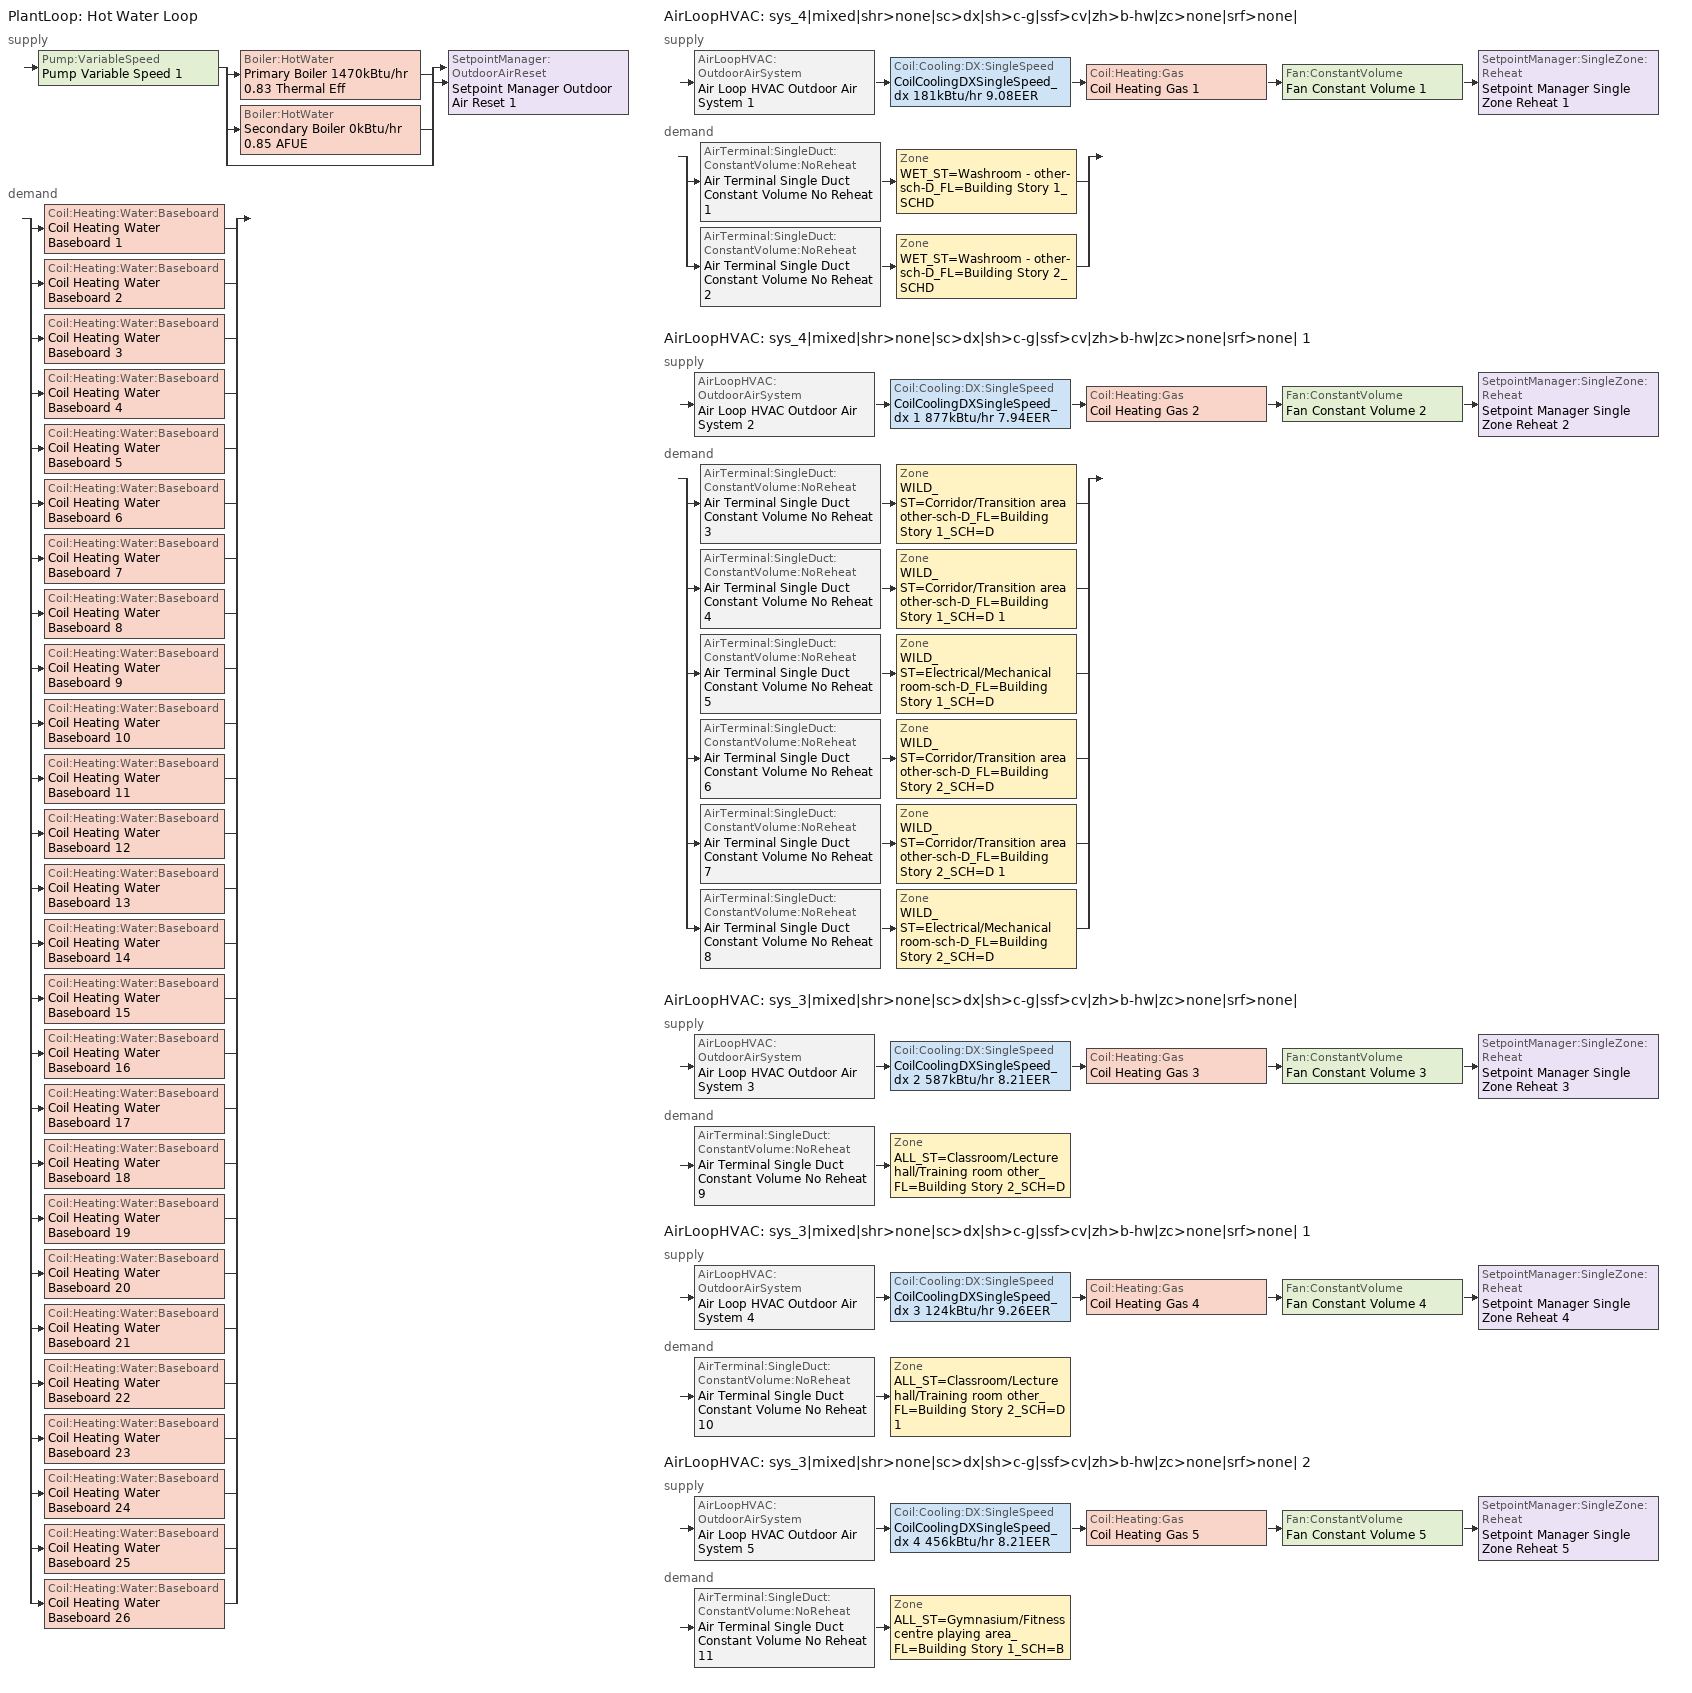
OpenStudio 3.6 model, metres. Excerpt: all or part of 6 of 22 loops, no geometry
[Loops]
PlantLoop 'Hot Water Loop'
 supply: Pump:VariableSpeed 'Pump Variable Speed 1' > split
  | Boiler:HotWater 'Primary Boiler 1470kBtu/hr 0.83 Thermal Eff'
  | Boiler:HotWater 'Secondary Boiler 0kBtu/hr 0.85 AFUE'
  | bypass
  join > SetpointManager:OutdoorAirReset 'Setpoint Manager Outdoor Air Reset 1'
 demand: split
  | Coil:Heating:Water:Baseboard 'Coil Heating Water Baseboard 1'
  | Coil:Heating:Water:Baseboard 'Coil Heating Water Baseboard 2'
  | Coil:Heating:Water:Baseboard 'Coil Heating Water Baseboard 3'
  | Coil:Heating:Water:Baseboard 'Coil Heating Water Baseboard 4'
  | Coil:Heating:Water:Baseboard 'Coil Heating Water Baseboard 5'
  | Coil:Heating:Water:Baseboard 'Coil Heating Water Baseboard 6'
  | Coil:Heating:Water:Baseboard 'Coil Heating Water Baseboard 7'
  | Coil:Heating:Water:Baseboard 'Coil Heating Water Baseboard 8'
  | Coil:Heating:Water:Baseboard 'Coil Heating Water Baseboard 9'
  | Coil:Heating:Water:Baseboard 'Coil Heating Water Baseboard 10'
  | Coil:Heating:Water:Baseboard 'Coil Heating Water Baseboard 11'
  | Coil:Heating:Water:Baseboard 'Coil Heating Water Baseboard 12'
  | Coil:Heating:Water:Baseboard 'Coil Heating Water Baseboard 13'
  | Coil:Heating:Water:Baseboard 'Coil Heating Water Baseboard 14'
  | Coil:Heating:Water:Baseboard 'Coil Heating Water Baseboard 15'
  | Coil:Heating:Water:Baseboard 'Coil Heating Water Baseboard 16'
  | Coil:Heating:Water:Baseboard 'Coil Heating Water Baseboard 17'
  | Coil:Heating:Water:Baseboard 'Coil Heating Water Baseboard 18'
  | Coil:Heating:Water:Baseboard 'Coil Heating Water Baseboard 19'
  | Coil:Heating:Water:Baseboard 'Coil Heating Water Baseboard 20'
  | Coil:Heating:Water:Baseboard 'Coil Heating Water Baseboard 21'
  | Coil:Heating:Water:Baseboard 'Coil Heating Water Baseboard 22'
  | Coil:Heating:Water:Baseboard 'Coil Heating Water Baseboard 23'
  | Coil:Heating:Water:Baseboard 'Coil Heating Water Baseboard 24'
  | Coil:Heating:Water:Baseboard 'Coil Heating Water Baseboard 25'
  | Coil:Heating:Water:Baseboard 'Coil Heating Water Baseboard 26'
AirLoopHVAC 'sys_4|mixed|shr>none|sc>dx|sh>c-g|ssf>cv|zh>b-hw|zc>none|srf>none|'
 supply: AirLoopHVAC:OutdoorAirSystem 'Air Loop HVAC Outdoor Air System 1' > Coil:Cooling:DX:SingleSpeed 'CoilCoolingDXSingleSpeed_dx 181kBtu/hr 9.08EER' > Coil:Heating:Gas 'Coil Heating Gas 1' > Fan:ConstantVolume 'Fan Constant Volume 1' > SetpointManager:SingleZone:Reheat 'Setpoint Manager Single Zone Reheat 1'
 demand: split
  | AirTerminal:SingleDuct:ConstantVolume:NoReheat 'Air Terminal Single Duct Constant Volume No Reheat 1' > Zone 'WET_ST=Washroom - other-sch-D_FL=Building Story 1_SCHD'
  | AirTerminal:SingleDuct:ConstantVolume:NoReheat 'Air Terminal Single Duct Constant Volume No Reheat 2' > Zone 'WET_ST=Washroom - other-sch-D_FL=Building Story 2_SCHD'
AirLoopHVAC 'sys_4|mixed|shr>none|sc>dx|sh>c-g|ssf>cv|zh>b-hw|zc>none|srf>none| 1'
 supply: AirLoopHVAC:OutdoorAirSystem 'Air Loop HVAC Outdoor Air System 2' > Coil:Cooling:DX:SingleSpeed 'CoilCoolingDXSingleSpeed_dx 1 877kBtu/hr 7.94EER' > Coil:Heating:Gas 'Coil Heating Gas 2' > Fan:ConstantVolume 'Fan Constant Volume 2' > SetpointManager:SingleZone:Reheat 'Setpoint Manager Single Zone Reheat 2'
 demand: split
  | AirTerminal:SingleDuct:ConstantVolume:NoReheat 'Air Terminal Single Duct Constant Volume No Reheat 3' > Zone 'WILD_ST=Corridor/Transition area other-sch-D_FL=Building Story 1_SCH=D'
  | AirTerminal:SingleDuct:ConstantVolume:NoReheat 'Air Terminal Single Duct Constant Volume No Reheat 4' > Zone 'WILD_ST=Corridor/Transition area other-sch-D_FL=Building Story 1_SCH=D 1'
  | AirTerminal:SingleDuct:ConstantVolume:NoReheat 'Air Terminal Single Duct Constant Volume No Reheat 5' > Zone 'WILD_ST=Electrical/Mechanical room-sch-D_FL=Building Story 1_SCH=D'
  | AirTerminal:SingleDuct:ConstantVolume:NoReheat 'Air Terminal Single Duct Constant Volume No Reheat 6' > Zone 'WILD_ST=Corridor/Transition area other-sch-D_FL=Building Story 2_SCH=D'
  | AirTerminal:SingleDuct:ConstantVolume:NoReheat 'Air Terminal Single Duct Constant Volume No Reheat 7' > Zone 'WILD_ST=Corridor/Transition area other-sch-D_FL=Building Story 2_SCH=D 1'
  | AirTerminal:SingleDuct:ConstantVolume:NoReheat 'Air Terminal Single Duct Constant Volume No Reheat 8' > Zone 'WILD_ST=Electrical/Mechanical room-sch-D_FL=Building Story 2_SCH=D'
AirLoopHVAC 'sys_3|mixed|shr>none|sc>dx|sh>c-g|ssf>cv|zh>b-hw|zc>none|srf>none|'
 supply: AirLoopHVAC:OutdoorAirSystem 'Air Loop HVAC Outdoor Air System 3' > Coil:Cooling:DX:SingleSpeed 'CoilCoolingDXSingleSpeed_dx 2 587kBtu/hr 8.21EER' > Coil:Heating:Gas 'Coil Heating Gas 3' > Fan:ConstantVolume 'Fan Constant Volume 3' > SetpointManager:SingleZone:Reheat 'Setpoint Manager Single Zone Reheat 3'
 demand: AirTerminal:SingleDuct:ConstantVolume:NoReheat 'Air Terminal Single Duct Constant Volume No Reheat 9' > Zone 'ALL_ST=Classroom/Lecture hall/Training room other_FL=Building Story 2_SCH=D'
AirLoopHVAC 'sys_3|mixed|shr>none|sc>dx|sh>c-g|ssf>cv|zh>b-hw|zc>none|srf>none| 1'
 supply: AirLoopHVAC:OutdoorAirSystem 'Air Loop HVAC Outdoor Air System 4' > Coil:Cooling:DX:SingleSpeed 'CoilCoolingDXSingleSpeed_dx 3 124kBtu/hr 9.26EER' > Coil:Heating:Gas 'Coil Heating Gas 4' > Fan:ConstantVolume 'Fan Constant Volume 4' > SetpointManager:SingleZone:Reheat 'Setpoint Manager Single Zone Reheat 4'
 demand: AirTerminal:SingleDuct:ConstantVolume:NoReheat 'Air Terminal Single Duct Constant Volume No Reheat 10' > Zone 'ALL_ST=Classroom/Lecture hall/Training room other_FL=Building Story 2_SCH=D 1'
AirLoopHVAC 'sys_3|mixed|shr>none|sc>dx|sh>c-g|ssf>cv|zh>b-hw|zc>none|srf>none| 2'
 supply: AirLoopHVAC:OutdoorAirSystem 'Air Loop HVAC Outdoor Air System 5' > Coil:Cooling:DX:SingleSpeed 'CoilCoolingDXSingleSpeed_dx 4 456kBtu/hr 8.21EER' > Coil:Heating:Gas 'Coil Heating Gas 5' > Fan:ConstantVolume 'Fan Constant Volume 5' > SetpointManager:SingleZone:Reheat 'Setpoint Manager Single Zone Reheat 5'
 demand: AirTerminal:SingleDuct:ConstantVolume:NoReheat 'Air Terminal Single Duct Constant Volume No Reheat 11' > Zone 'ALL_ST=Gymnasium/Fitness centre playing area_FL=Building Story 1_SCH=B'
[Sizing:Zone] Zone Cooling Design Supply Air Temperature Input Method=TemperatureDifference; Zone Cooling Design Supply Air Temperature {C}=14; Zone Cooling Design Supply Air Temperature Difference {deltaC}=11; Zone Heating Design Supply Air Temperature Input Method=TemperatureDifference; Zone Heating Design Supply Air Temperature {C}=40; Zone Heating Design Supply Air Temperature Difference {deltaC}=21; Zone Cooling Design Supply Air Humidity Ratio {kg-H2O/kg-air}=0.0085; Zone Heating Design Supply Air Humidity Ratio {kg-H2O/kg-air}=0.008; Zone Heating Sizing Factor=1.3; Zone Cooling Sizing Factor=1.1; Cooling Design Air Flow Method=DesignDay; Heating Design Air Flow Method=DesignDay; Account for Dedicated Outdoor Air System=No; Dedicated Outdoor Air System Control Strategy=NeutralSupplyAir; Dedicated Outdoor Air Low Setpoint Temperature for Design {C}=autosize; Dedicated Outdoor Air High Setpoint Temperature for Design {C}=autosize; Zone Load Sizing Method=Sensible Load Only No Latent Load; Zone Latent Cooling Design Supply Air Humidity Ratio Input Method=HumidityRatioDifference; Zone Cooling Design Supply Air Humidity Ratio Difference {kgWater/kgDryAir}=0.005; Zone Latent Heating Design Supply Air Humidity Ratio Input Method=HumidityRatioDifference; Zone Humidification Design Supply Air Humidity Ratio Difference {kgWater/kgDryAir}=0.005
WET_ST=Washroom - other-sch-D_FL=Building Story 1_SCHD; WET_ST=Washroom - other-sch-D_FL=Building Story 2_SCHD; ALL_ST=Classroom/Lecture hall/Training room other_FL=Building Story 2_SCH=D; ALL_ST=Classroom/Lecture hall/Training room other_FL=Building Story 2_SCH=D 1; ALL_ST=Gymnasium/Fitness centre playing area_FL=Building Story 1_SCH=B; WILD_ST=Corridor/Transition area other-sch-D_FL=Building Story 1_SCH=D; WILD_ST=Corridor/Transition area other-sch-D_FL=Building Story 1_SCH=D 1; WILD_ST=Electrical/Mechanical room-sch-D_FL=Building Story 1_SCH=D; WILD_ST=Corridor/Transition area other-sch-D_FL=Building Story 2_SCH=D; WILD_ST=Corridor/Transition area other-sch-D_FL=Building Story 2_SCH=D 1; WILD_ST=Electrical/Mechanical room-sch-D_FL=Building Story 2_SCH=D
[Zone equipment]
WET_ST=Washroom - other-sch-D_FL=Building Story 1_SCHD: Zone HVAC Baseboard Convective Water 1, Air Terminal Single Duct Constant Volume No Reheat 1
WET_ST=Washroom - other-sch-D_FL=Building Story 2_SCHD: Zone HVAC Baseboard Convective Water 2, Air Terminal Single Duct Constant Volume No Reheat 2
ALL_ST=Classroom/Lecture hall/Training room other_FL=Building Story 2_SCH=D: Zone HVAC Baseboard Convective Water 9, Air Terminal Single Duct Constant Volume No Reheat 9
ALL_ST=Classroom/Lecture hall/Training room other_FL=Building Story 2_SCH=D 1: Zone HVAC Baseboard Convective Water 10, Air Terminal Single Duct Constant Volume No Reheat 10
ALL_ST=Gymnasium/Fitness centre playing area_FL=Building Story 1_SCH=B: Zone HVAC Baseboard Convective Water 11, Air Terminal Single Duct Constant Volume No Reheat 11
WILD_ST=Corridor/Transition area other-sch-D_FL=Building Story 1_SCH=D: Zone HVAC Baseboard Convective Water 3, Air Terminal Single Duct Constant Volume No Reheat 3
WILD_ST=Corridor/Transition area other-sch-D_FL=Building Story 1_SCH=D 1: Zone HVAC Baseboard Convective Water 4, Air Terminal Single Duct Constant Volume No Reheat 4
WILD_ST=Electrical/Mechanical room-sch-D_FL=Building Story 1_SCH=D: Zone HVAC Baseboard Convective Water 5, Air Terminal Single Duct Constant Volume No Reheat 5
WILD_ST=Corridor/Transition area other-sch-D_FL=Building Story 2_SCH=D: Zone HVAC Baseboard Convective Water 6, Air Terminal Single Duct Constant Volume No Reheat 6
WILD_ST=Corridor/Transition area other-sch-D_FL=Building Story 2_SCH=D 1: Zone HVAC Baseboard Convective Water 7, Air Terminal Single Duct Constant Volume No Reheat 7
WILD_ST=Electrical/Mechanical room-sch-D_FL=Building Story 2_SCH=D: Zone HVAC Baseboard Convective Water 8, Air Terminal Single Duct Constant Volume No Reheat 8
[PlantLoop]
Hot Water Loop: Fluid Type=Water; Glycol Concentration=0; Plant Loop Volume {m3}=Autocalculate; Load Distribution Scheme=Optimal
[Sizing:Plant]
Hot Water Loop: Loop Type=Heating; Design Loop Exit Temperature {C}=82; Loop Design Temperature Difference {deltaC}=16; Sizing Option=NonCoincident; Zone Timesteps in Averaging Window=1; Coincident Sizing Factor Mode=None
[Pump:VariableSpeed]
Pump Variable Speed 1: Rated Pump Head {Pa}=210100; Motor Efficiency=0.895; Pump Control Type=Intermittent; Skin Loss Radiative Fraction=0.5; Design Power Sizing Method=PowerPerFlowPerPressure; Design Electric Power per Unit Flow Rate {W/(m3/s)}=348701.1; Design Shaft Power per Unit Flow Rate per Unit Head {W-s/m3-Pa}=1.28205; Design Minimum Flow Rate Fraction=0
[Boiler:HotWater] Fuel Type=NaturalGas; Normalized Boiler Efficiency Curve=BOILER-EFFFPLR-NECB2011; Water Outlet Upper Temperature Limit {C}=99; Parasitic Electric Load {W}=0; Sizing Factor=1
Name | Nominal Capacity {W} | Nominal Thermal Efficiency | Minimum Part Load Ratio | Boiler Flow Mode
Primary Boiler 1470kBtu/hr 0.83 Thermal Eff | 430845 | 0.83 | 0.25 | LeavingSetpointModulated
Secondary Boiler 0kBtu/hr 0.85 AFUE | 0.001 | 0.85 |  | ConstantFlow
[SetpointManager:OutdoorAirReset]
Setpoint Manager Outdoor Air Reset 1: Control Variable=Temperature; Setpoint at Outdoor Low Temperature {C}=82; Outdoor Low Temperature {C}=-16; Setpoint at Outdoor High Temperature {C}=60; Outdoor High Temperature {C}=0; Setpoint Node or NodeList=Hot Water Loop Supply Outlet Node
[AirLoopHVAC] Design Supply Air Flow Rate {m3/s}=autosize; Design Return Air Flow Fraction of Supply Air Flow=1
Name | Availability Schedule
sys_4|mixed|shr>none|sc>dx|sh>c-g|ssf>cv|zh>b-hw|zc>none|srf>none| | sys_4|mixed|shr>none|sc>dx|sh>c-g|ssf>cv|zh>b-hw|zc>none|srf>none| Occ Sch
sys_4|mixed|shr>none|sc>dx|sh>c-g|ssf>cv|zh>b-hw|zc>none|srf>none| 1 | sys_4|mixed|shr>none|sc>dx|sh>c-g|ssf>cv|zh>b-hw|zc>none|srf>none| 1 Occ Sch
sys_3|mixed|shr>none|sc>dx|sh>c-g|ssf>cv|zh>b-hw|zc>none|srf>none| | sys_3|mixed|shr>none|sc>dx|sh>c-g|ssf>cv|zh>b-hw|zc>none|srf>none| Occ Sch
sys_3|mixed|shr>none|sc>dx|sh>c-g|ssf>cv|zh>b-hw|zc>none|srf>none| 1 | sys_3|mixed|shr>none|sc>dx|sh>c-g|ssf>cv|zh>b-hw|zc>none|srf>none| 1 Occ Sch
sys_3|mixed|shr>none|sc>dx|sh>c-g|ssf>cv|zh>b-hw|zc>none|srf>none| 2 | sys_3|mixed|shr>none|sc>dx|sh>c-g|ssf>cv|zh>b-hw|zc>none|srf>none| 2 Occ Sch
[Sizing:System] Type of Load to Size On=Sensible; Design Outdoor Air Flow Rate {m3/s}=Autosize; Central Heating Maximum System Air Flow Ratio=1; Preheat Design Temperature {C}=7; Preheat Design Humidity Ratio {kg-H2O/kg-Air}=0.008; Precool Design Temperature {C}=13; Precool Design Humidity Ratio {kg-H2O/kg-Air}=0.008; Central Cooling Design Supply Air Temperature {C}=13; Central Heating Design Supply Air Temperature {C}=43; Sizing Option=NonCoincident; 100% Outdoor Air in Cooling=No; 100% Outdoor Air in Heating=No; Central Cooling Design Supply Air Humidity Ratio {kg-H2O/kg-Air}=0.0085; Central Heating Design Supply Air Humidity Ratio {kg-H2O/kg-Air}=0.008; Cooling Design Air Flow Method=DesignDay; Cooling Design Air Flow Rate {m3/s}=0; Heating Design Air Flow Method=DesignDay; Heating Design Air Flow Rate {m3/s}=0; System Outdoor Air Method=ZoneSum; Zone Maximum Outdoor Air Fraction=1; Cooling Supply Air Flow Rate Per Floor Area {m3/s-m2}=0.00996765; Cooling Fraction of Autosized Cooling Supply Air Flow Rate=1; Cooling Supply Air Flow Rate Per Unit Cooling Capacity {m3/s-W}=3.94755e-05; Heating Supply Air Flow Rate Per Floor Area {m3/s-m2}=0.00996765; Heating Fraction of Autosized Heating Supply Air Flow Rate=1; Heating Fraction of Autosized Cooling Supply Air Flow Rate=1; Heating Supply Air Flow Rate Per Unit Heating Capacity {m3/s-W}=3.15882e-05; Cooling Design Capacity Method=CoolingDesignCapacity; Cooling Design Capacity {W}=autosize; Cooling Design Capacity Per Floor Area {W/m2}=234.7; Fraction of Autosized Cooling Design Capacity=1; Heating Design Capacity Method=HeatingDesignCapacity; Heating Design Capacity {W}=autosize; Heating Design Capacity Per Floor Area {W/m2}=157; Fraction of Autosized Heating Design Capacity=1; Central Cooling Capacity Control Method=OnOff; Occupant Diversity=autosize
sys_4|mixed|shr>none|sc>dx|sh>c-g|ssf>cv|zh>b-hw|zc>none|srf>none|; sys_4|mixed|shr>none|sc>dx|sh>c-g|ssf>cv|zh>b-hw|zc>none|srf>none| 1; sys_3|mixed|shr>none|sc>dx|sh>c-g|ssf>cv|zh>b-hw|zc>none|srf>none|; sys_3|mixed|shr>none|sc>dx|sh>c-g|ssf>cv|zh>b-hw|zc>none|srf>none| 1; sys_3|mixed|shr>none|sc>dx|sh>c-g|ssf>cv|zh>b-hw|zc>none|srf>none| 2
[Fan:ConstantVolume] Availability Schedule=Always On Discrete; Fan Total Efficiency=0.39975; Pressure Rise {Pa}=640; Maximum Flow Rate {m3/s}=AutoSize; Motor Efficiency=0.615
Fan Constant Volume 1; Fan Constant Volume 2; Fan Constant Volume 3; Fan Constant Volume 4; Fan Constant Volume 5
[Coil:Cooling:DX:SingleSpeed] Availability Schedule=Always On Discrete; Rated Total Cooling Capacity {W}=autosize; Rated Sensible Heat Ratio=autosize; Rated Air Flow Rate {m3/s}=autosize; Rated Evaporator Fan Power Per Volume Flow Rate 2017 {W/(m3/s)}=773.3; Rated Evaporator Fan Power Per Volume Flow Rate 2023 {W/(m3/s)}=934.4; Total Cooling Capacity Function of Temperature Curve=DXCOOL-NECB2011-REF-CAPFT; Total Cooling Capacity Function of Flow Fraction Curve=DXCOOL-NECB2011-REF-CAPFFLOW; Energy Input Ratio Function of Temperature Curve=DXCOOL-NECB2011-REF-COOLEIRFT; Energy Input Ratio Function of Flow Fraction Curve=DXCOOL-NECB2011-REF-COOLEIRFFLOW; Part Load Fraction Correlation Curve=DXCOOL-NECB2011-REF-COOLPLFFPLR; Minimum Outdoor Dry-Bulb Temperature for Compressor Operation {C}=-25; Nominal Time for Condensate Removal to Begin {s}=0; Ratio of Initial Moisture Evaporation Rate and Steady State Latent Capacity=0; Maximum Cycling Rate {cycles/hr}=0; Latent Capacity Time Constant {s}=0; Condenser Type=AirCooled; Evaporative Condenser Effectiveness=0.9; Evaporative Condenser Air Flow Rate {m3/s}=autosize; Evaporative Condenser Pump Rated Power Consumption {W}=autosize; Crankcase Heater Capacity {W}=0; Maximum Outdoor Dry-Bulb Temperature for Crankcase Heater Operation {C}=10; Basin Heater Capacity {W/K}=0; Basin Heater Setpoint Temperature {C}=2
Name | Rated COP {W/W}
CoilCoolingDXSingleSpeed_dx 181kBtu/hr 9.08EER | 3.15956
CoilCoolingDXSingleSpeed_dx 1 877kBtu/hr 7.94EER | 2.78
CoilCoolingDXSingleSpeed_dx 2 587kBtu/hr 8.21EER; CoilCoolingDXSingleSpeed_dx 4 456kBtu/hr 8.21EER | 2.8699
CoilCoolingDXSingleSpeed_dx 3 124kBtu/hr 9.26EER | 3.21949
[Coil:Heating:Gas] Availability Schedule=Always On Discrete; Gas Burner Efficiency=0.81; Nominal Capacity {W}=AutoSize; Parasitic Electric Load {W}=0; Part Load Fraction Correlation Curve=FURNACE-EFFPLR-NECB2011; Parasitic Gas Load {W}=0
Coil Heating Gas 1; Coil Heating Gas 2; Coil Heating Gas 3; Coil Heating Gas 4; Coil Heating Gas 5
[Controller:OutdoorAir] Minimum Outdoor Air Flow Rate {m3/s}=autosize; Maximum Outdoor Air Flow Rate {m3/s}=Autosize; Economizer Control Type=DifferentialEnthalpy; Economizer Control Action Type=ModulateFlow; Lockout Type=NoLockout; Minimum Limit Type=FixedMinimum; High Humidity Control=No; Heat Recovery Bypass Control Type=BypassWhenWithinEconomizerLimits
Name | Minimum Outdoor Air Schedule | Controller Mechanical Ventilation
Controller Outdoor Air 1 | sys_4|mixed|shr>none|sc>dx|sh>c-g|ssf>cv|zh>b-hw|zc>none|srf>none| Occ Sch | Controller Mechanical Ventilation 1
Controller Outdoor Air 2 | sys_4|mixed|shr>none|sc>dx|sh>c-g|ssf>cv|zh>b-hw|zc>none|srf>none| 1 Occ Sch | Controller Mechanical Ventilation 2
Controller Outdoor Air 3 | sys_3|mixed|shr>none|sc>dx|sh>c-g|ssf>cv|zh>b-hw|zc>none|srf>none| Occ Sch | Controller Mechanical Ventilation 3
Controller Outdoor Air 4 | sys_3|mixed|shr>none|sc>dx|sh>c-g|ssf>cv|zh>b-hw|zc>none|srf>none| 1 Occ Sch | Controller Mechanical Ventilation 4
Controller Outdoor Air 5 | sys_3|mixed|shr>none|sc>dx|sh>c-g|ssf>cv|zh>b-hw|zc>none|srf>none| 2 Occ Sch | Controller Mechanical Ventilation 5
[Controller:MechanicalVentilation] Availability Schedule=Always On Discrete; System Outdoor Air Method=ZoneSum
Controller Mechanical Ventilation 1; Controller Mechanical Ventilation 2; Controller Mechanical Ventilation 3; Controller Mechanical Ventilation 4; Controller Mechanical Ventilation 5
[AirLoopHVAC:OutdoorAirSystem]
Name | Controller
Air Loop HVAC Outdoor Air System 1 | Controller Outdoor Air 1
Air Loop HVAC Outdoor Air System 2 | Controller Outdoor Air 2
Air Loop HVAC Outdoor Air System 3 | Controller Outdoor Air 3
Air Loop HVAC Outdoor Air System 4 | Controller Outdoor Air 4
Air Loop HVAC Outdoor Air System 5 | Controller Outdoor Air 5
[SetpointManager:SingleZone:Reheat] Minimum Supply Air Temperature {C}=13; Maximum Supply Air Temperature {C}=43
Name | Control Zone | Setpoint Node or NodeList
Setpoint Manager Single Zone Reheat 1 | WET_ST=Washroom - other-sch-D_FL=Building Story 1_SCHD | sys_4|mixed|shr>none|sc>dx|sh>c-g|ssf>cv|zh>b-hw|zc>none|srf>none| Supply Outlet Node
Setpoint Manager Single Zone Reheat 2 | WILD_ST=Corridor/Transition area other-sch-D_FL=Building Story 1_SCH=D | sys_4|mixed|shr>none|sc>dx|sh>c-g|ssf>cv|zh>b-hw|zc>none|srf>none| 1 Supply Outlet Node
Setpoint Manager Single Zone Reheat 3 | ALL_ST=Classroom/Lecture hall/Training room other_FL=Building Story 2_SCH=D | sys_3|mixed|shr>none|sc>dx|sh>c-g|ssf>cv|zh>b-hw|zc>none|srf>none| Supply Outlet Node
Setpoint Manager Single Zone Reheat 4 | ALL_ST=Classroom/Lecture hall/Training room other_FL=Building Story 2_SCH=D 1 | sys_3|mixed|shr>none|sc>dx|sh>c-g|ssf>cv|zh>b-hw|zc>none|srf>none| 1 Supply Outlet Node
Setpoint Manager Single Zone Reheat 5 | ALL_ST=Gymnasium/Fitness centre playing area_FL=Building Story 1_SCH=B | sys_3|mixed|shr>none|sc>dx|sh>c-g|ssf>cv|zh>b-hw|zc>none|srf>none| 2 Supply Outlet Node
[Coil:Heating:Water:Baseboard] Heating Design Capacity Method=HeatingDesignCapacity; Heating Design Capacity {W}=autosize; Heating Design Capacity Per Floor Area {W/m2}=0; Fraction of Autosized Heating Design Capacity=0.8
Coil Heating Water Baseboard 1; Coil Heating Water Baseboard 2; Coil Heating Water Baseboard 3; Coil Heating Water Baseboard 4; Coil Heating Water Baseboard 5; Coil Heating Water Baseboard 6; Coil Heating Water Baseboard 7; Coil Heating Water Baseboard 8; Coil Heating Water Baseboard 9; Coil Heating Water Baseboard 10; Coil Heating Water Baseboard 11; Coil Heating Water Baseboard 12; Coil Heating Water Baseboard 13; Coil Heating Water Baseboard 14; Coil Heating Water Baseboard 15; Coil Heating Water Baseboard 16; Coil Heating Water Baseboard 17; Coil Heating Water Baseboard 18; Coil Heating Water Baseboard 19; Coil Heating Water Baseboard 20; Coil Heating Water Baseboard 21; Coil Heating Water Baseboard 22; Coil Heating Water Baseboard 23; Coil Heating Water Baseboard 24; Coil Heating Water Baseboard 25; Coil Heating Water Baseboard 26
[ZoneHVAC:Baseboard:Convective:Water] Availability Schedule=Always On Discrete
Name | Heating Coil
Zone HVAC Baseboard Convective Water 1 | Coil Heating Water Baseboard 1
Zone HVAC Baseboard Convective Water 2 | Coil Heating Water Baseboard 2
Zone HVAC Baseboard Convective Water 3 | Coil Heating Water Baseboard 3
Zone HVAC Baseboard Convective Water 4 | Coil Heating Water Baseboard 4
Zone HVAC Baseboard Convective Water 5 | Coil Heating Water Baseboard 5
Zone HVAC Baseboard Convective Water 6 | Coil Heating Water Baseboard 6
Zone HVAC Baseboard Convective Water 7 | Coil Heating Water Baseboard 7
Zone HVAC Baseboard Convective Water 8 | Coil Heating Water Baseboard 8
Zone HVAC Baseboard Convective Water 9 | Coil Heating Water Baseboard 9
Zone HVAC Baseboard Convective Water 10 | Coil Heating Water Baseboard 10
Zone HVAC Baseboard Convective Water 11 | Coil Heating Water Baseboard 11
Zone HVAC Baseboard Convective Water 12 | Coil Heating Water Baseboard 12
Zone HVAC Baseboard Convective Water 13 | Coil Heating Water Baseboard 13
Zone HVAC Baseboard Convective Water 14 | Coil Heating Water Baseboard 14
Zone HVAC Baseboard Convective Water 15 | Coil Heating Water Baseboard 15
Zone HVAC Baseboard Convective Water 16 | Coil Heating Water Baseboard 16
Zone HVAC Baseboard Convective Water 17 | Coil Heating Water Baseboard 17
Zone HVAC Baseboard Convective Water 18 | Coil Heating Water Baseboard 18
Zone HVAC Baseboard Convective Water 19 | Coil Heating Water Baseboard 19
Zone HVAC Baseboard Convective Water 20 | Coil Heating Water Baseboard 20
Zone HVAC Baseboard Convective Water 21 | Coil Heating Water Baseboard 21
Zone HVAC Baseboard Convective Water 22 | Coil Heating Water Baseboard 22
Zone HVAC Baseboard Convective Water 23 | Coil Heating Water Baseboard 23
Zone HVAC Baseboard Convective Water 24 | Coil Heating Water Baseboard 24
Zone HVAC Baseboard Convective Water 25 | Coil Heating Water Baseboard 25
Zone HVAC Baseboard Convective Water 26 | Coil Heating Water Baseboard 26
[AirTerminal:SingleDuct:ConstantVolume:NoReheat] Availability Schedule=Always On Discrete; Maximum Air Flow Rate {m3/s}=AutoSize
Air Terminal Single Duct Constant Volume No Reheat 1; Air Terminal Single Duct Constant Volume No Reheat 2; Air Terminal Single Duct Constant Volume No Reheat 3; Air Terminal Single Duct Constant Volume No Reheat 4; Air Terminal Single Duct Constant Volume No Reheat 5; Air Terminal Single Duct Constant Volume No Reheat 6; Air Terminal Single Duct Constant Volume No Reheat 7; Air Terminal Single Duct Constant Volume No Reheat 8; Air Terminal Single Duct Constant Volume No Reheat 9; Air Terminal Single Duct Constant Volume No Reheat 10; Air Terminal Single Duct Constant Volume No Reheat 11
[EnergyManagementSystem:Program]
sys3mixedshrnonescdxshcgssfcvzhbhwzcnonesrfnoneOptimumStartProg0: IF DaylightSavings==0 && DayOfWeek>1 && Hour==5 && OAT<23.9 && OAT>1.7; SET sys3mixedshrnonescdxshcgssfcvzhbhwzcnonesrfnoneClgSch0 = 29.4; SET sys3mixedshrnonescdxshcgssfcvzhbhwzcnonesrfnoneHtgSch0 = 15.6; ELSEIF DaylightSavings==0 && DayOfWeek==1 && Hour==7 && OAT<23.9 && OAT>1.7; SET sys3mixedshrnonescdxshcgssfcvzhbhwzcnonesrfnoneClgSch0 = 29.4; SET sys3mixedshrnonescdxshcgssfcvzhbhwzcnonesrfnoneHtgSch0 = 15.6; ELSEIF DaylightSavings==1 && DayOfWeek>1 && Hour==4 && OAT<23.9 && OAT>1.7; SET sys3mixedshrnonescdxshcgssfcvzhbhwzcnonesrfnoneClgSch0 = 29.4; SET sys3mixedshrnonescdxshcgssfcvzhbhwzcnonesrfnoneHtgSch0 = 15.6; ELSEIF DaylightSavings==1 && DayOfWeek==1 && Hour==6 && OAT<23.9 && OAT>1.7; SET sys3mixedshrnonescdxshcgssfcvzhbhwzcnonesrfnoneClgSch0 = 29.4; SET sys3mixedshrnonescdxshcgssfcvzhbhwzcnonesrfnoneHtgSch0 = 15.6; ELSE; SET sys3mixedshrnonescdxshcgssfcvzhbhwzcnonesrfnoneClgSch0 = NULL; SET sys3mixedshrnonescdxshcgssfcvzhbhwzcnonesrfnoneHtgSch0 = NULL; ENDIF
sys3mixedshrnonescdxshcgssfcvzhbhwzcnonesrfnone13OptimumStartProg0: IF DaylightSavings==0 && DayOfWeek>1 && Hour==5 && OAT_1<23.9 && OAT_1>1.7; SET sys3mixedshrnonescdxshcgssfcvzhbhwzcnonesrfnone13ClgSch0 = 29.4; SET sys3mixedshrnonescdxshcgssfcvzhbhwzcnonesrfnone13HtgSch0 = 15.6; ELSEIF DaylightSavings==0 && DayOfWeek==1 && Hour==7 && OAT_1<23.9 && OAT_1>1.7; SET sys3mixedshrnonescdxshcgssfcvzhbhwzcnonesrfnone13ClgSch0 = 29.4; SET sys3mixedshrnonescdxshcgssfcvzhbhwzcnonesrfnone13HtgSch0 = 15.6; ELSEIF DaylightSavings==1 && DayOfWeek>1 && Hour==4 && OAT_1<23.9 && OAT_1>1.7; SET sys3mixedshrnonescdxshcgssfcvzhbhwzcnonesrfnone13ClgSch0 = 29.4; SET sys3mixedshrnonescdxshcgssfcvzhbhwzcnonesrfnone13HtgSch0 = 15.6; ELSEIF DaylightSavings==1 && DayOfWeek==1 && Hour==6 && OAT_1<23.9 && OAT_1>1.7; SET sys3mixedshrnonescdxshcgssfcvzhbhwzcnonesrfnone13ClgSch0 = 29.4; SET sys3mixedshrnonescdxshcgssfcvzhbhwzcnonesrfnone13HtgSch0 = 15.6; ELSE; SET sys3mixedshrnonescdxshcgssfcvzhbhwzcnonesrfnone13ClgSch0 = NULL; SET sys3mixedshrnonescdxshcgssfcvzhbhwzcnonesrfnone13HtgSch0 = NULL; ENDIF
sys3mixedshrnonescdxshcgssfcvzhbhwzcnonesrfnone15OptimumStartProg0: IF DaylightSavings==0 && DayOfWeek>1 && Hour==5 && OAT_2<23.9 && OAT_2>1.7; SET sys3mixedshrnonescdxshcgssfcvzhbhwzcnonesrfnone15ClgSch0 = 29.4; SET sys3mixedshrnonescdxshcgssfcvzhbhwzcnonesrfnone15HtgSch0 = 15.6; ELSEIF DaylightSavings==0 && DayOfWeek==1 && Hour==7 && OAT_2<23.9 && OAT_2>1.7; SET sys3mixedshrnonescdxshcgssfcvzhbhwzcnonesrfnone15ClgSch0 = 29.4; SET sys3mixedshrnonescdxshcgssfcvzhbhwzcnonesrfnone15HtgSch0 = 15.6; ELSEIF DaylightSavings==1 && DayOfWeek>1 && Hour==4 && OAT_2<23.9 && OAT_2>1.7; SET sys3mixedshrnonescdxshcgssfcvzhbhwzcnonesrfnone15ClgSch0 = 29.4; SET sys3mixedshrnonescdxshcgssfcvzhbhwzcnonesrfnone15HtgSch0 = 15.6; ELSEIF DaylightSavings==1 && DayOfWeek==1 && Hour==6 && OAT_2<23.9 && OAT_2>1.7; SET sys3mixedshrnonescdxshcgssfcvzhbhwzcnonesrfnone15ClgSch0 = 29.4; SET sys3mixedshrnonescdxshcgssfcvzhbhwzcnonesrfnone15HtgSch0 = 15.6; ELSE; SET sys3mixedshrnonescdxshcgssfcvzhbhwzcnonesrfnone15ClgSch0 = NULL; SET sys3mixedshrnonescdxshcgssfcvzhbhwzcnonesrfnone15HtgSch0 = NULL; ENDIF
sys3mixedshrnonescdxshcgssfcvzhbhwzcnonesrfnone2OptimumStartProg0: IF DaylightSavings==0 && DayOfWeek>1 && Hour==5 && OAT_3<23.9 && OAT_3>1.7; SET sys3mixedshrnonescdxshcgssfcvzhbhwzcnonesrfnone2ClgSch0 = 29.4; SET sys3mixedshrnonescdxshcgssfcvzhbhwzcnonesrfnone2HtgSch0 = 15.6; ELSEIF DaylightSavings==0 && DayOfWeek==1 && Hour==7 && OAT_3<23.9 && OAT_3>1.7; SET sys3mixedshrnonescdxshcgssfcvzhbhwzcnonesrfnone2ClgSch0 = 29.4; SET sys3mixedshrnonescdxshcgssfcvzhbhwzcnonesrfnone2HtgSch0 = 15.6; ELSEIF DaylightSavings==1 && DayOfWeek>1 && Hour==4 && OAT_3<23.9 && OAT_3>1.7; SET sys3mixedshrnonescdxshcgssfcvzhbhwzcnonesrfnone2ClgSch0 = 29.4; SET sys3mixedshrnonescdxshcgssfcvzhbhwzcnonesrfnone2HtgSch0 = 15.6; ELSEIF DaylightSavings==1 && DayOfWeek==1 && Hour==6 && OAT_3<23.9 && OAT_3>1.7; SET sys3mixedshrnonescdxshcgssfcvzhbhwzcnonesrfnone2ClgSch0 = 29.4; SET sys3mixedshrnonescdxshcgssfcvzhbhwzcnonesrfnone2HtgSch0 = 15.6; ELSE; SET sys3mixedshrnonescdxshcgssfcvzhbhwzcnonesrfnone2ClgSch0 = NULL; SET sys3mixedshrnonescdxshcgssfcvzhbhwzcnonesrfnone2HtgSch0 = NULL; ENDIF
sys3mixedshrnonescdxshcgssfcvzhbhwzcnonesrfnone3OptimumStartProg0: IF DaylightSavings==0 && DayOfWeek>1 && Hour==5 && OAT_4<23.9 && OAT_4>1.7; SET sys3mixedshrnonescdxshcgssfcvzhbhwzcnonesrfnone3ClgSch0 = 29.4; SET sys3mixedshrnonescdxshcgssfcvzhbhwzcnonesrfnone3HtgSch0 = 15.6; ELSEIF DaylightSavings==0 && DayOfWeek==1 && Hour==7 && OAT_4<23.9 && OAT_4>1.7; SET sys3mixedshrnonescdxshcgssfcvzhbhwzcnonesrfnone3ClgSch0 = 29.4; SET sys3mixedshrnonescdxshcgssfcvzhbhwzcnonesrfnone3HtgSch0 = 15.6; ELSEIF DaylightSavings==1 && DayOfWeek>1 && Hour==4 && OAT_4<23.9 && OAT_4>1.7; SET sys3mixedshrnonescdxshcgssfcvzhbhwzcnonesrfnone3ClgSch0 = 29.4; SET sys3mixedshrnonescdxshcgssfcvzhbhwzcnonesrfnone3HtgSch0 = 15.6; ELSEIF DaylightSavings==1 && DayOfWeek==1 && Hour==6 && OAT_4<23.9 && OAT_4>1.7; SET sys3mixedshrnonescdxshcgssfcvzhbhwzcnonesrfnone3ClgSch0 = 29.4; SET sys3mixedshrnonescdxshcgssfcvzhbhwzcnonesrfnone3HtgSch0 = 15.6; ELSE; SET sys3mixedshrnonescdxshcgssfcvzhbhwzcnonesrfnone3ClgSch0 = NULL; SET sys3mixedshrnonescdxshcgssfcvzhbhwzcnonesrfnone3HtgSch0 = NULL; ENDIF
sys3mixedshrnonescdxshcgssfcvzhbhwzcnonesrfnone5OptimumStartProg0: IF DaylightSavings==0 && DayOfWeek>1 && Hour==5 && OAT_5<23.9 && OAT_5>1.7; SET sys3mixedshrnonescdxshcgssfcvzhbhwzcnonesrfnone5ClgSch0 = 29.4; SET sys3mixedshrnonescdxshcgssfcvzhbhwzcnonesrfnone5HtgSch0 = 15.6; ELSEIF DaylightSavings==0 && DayOfWeek==1 && Hour==7 && OAT_5<23.9 && OAT_5>1.7; SET sys3mixedshrnonescdxshcgssfcvzhbhwzcnonesrfnone5ClgSch0 = 29.4; SET sys3mixedshrnonescdxshcgssfcvzhbhwzcnonesrfnone5HtgSch0 = 15.6; ELSEIF DaylightSavings==1 && DayOfWeek>1 && Hour==4 && OAT_5<23.9 && OAT_5>1.7; SET sys3mixedshrnonescdxshcgssfcvzhbhwzcnonesrfnone5ClgSch0 = 29.4; SET sys3mixedshrnonescdxshcgssfcvzhbhwzcnonesrfnone5HtgSch0 = 15.6; ELSEIF DaylightSavings==1 && DayOfWeek==1 && Hour==6 && OAT_5<23.9 && OAT_5>1.7; SET sys3mixedshrnonescdxshcgssfcvzhbhwzcnonesrfnone5ClgSch0 = 29.4; SET sys3mixedshrnonescdxshcgssfcvzhbhwzcnonesrfnone5HtgSch0 = 15.6; ELSE; SET sys3mixedshrnonescdxshcgssfcvzhbhwzcnonesrfnone5ClgSch0 = NULL; SET sys3mixedshrnonescdxshcgssfcvzhbhwzcnonesrfnone5HtgSch0 = NULL; ENDIF
sys3mixedshrnonescdxshcgssfcvzhbhwzcnonesrfnone7OptimumStartProg0: IF DaylightSavings==0 && DayOfWeek>1 && Hour==5 && OAT_6<23.9 && OAT_6>1.7; SET sys3mixedshrnonescdxshcgssfcvzhbhwzcnonesrfnone7ClgSch0 = 29.4; SET sys3mixedshrnonescdxshcgssfcvzhbhwzcnonesrfnone7HtgSch0 = 15.6; ELSEIF DaylightSavings==0 && DayOfWeek==1 && Hour==7 && OAT_6<23.9 && OAT_6>1.7; SET sys3mixedshrnonescdxshcgssfcvzhbhwzcnonesrfnone7ClgSch0 = 29.4; SET sys3mixedshrnonescdxshcgssfcvzhbhwzcnonesrfnone7HtgSch0 = 15.6; ELSEIF DaylightSavings==1 && DayOfWeek>1 && Hour==4 && OAT_6<23.9 && OAT_6>1.7; SET sys3mixedshrnonescdxshcgssfcvzhbhwzcnonesrfnone7ClgSch0 = 29.4; SET sys3mixedshrnonescdxshcgssfcvzhbhwzcnonesrfnone7HtgSch0 = 15.6; ELSEIF DaylightSavings==1 && DayOfWeek==1 && Hour==6 && OAT_6<23.9 && OAT_6>1.7; SET sys3mixedshrnonescdxshcgssfcvzhbhwzcnonesrfnone7ClgSch0 = 29.4; SET sys3mixedshrnonescdxshcgssfcvzhbhwzcnonesrfnone7HtgSch0 = 15.6; ELSE; SET sys3mixedshrnonescdxshcgssfcvzhbhwzcnonesrfnone7ClgSch0 = NULL; SET sys3mixedshrnonescdxshcgssfcvzhbhwzcnonesrfnone7HtgSch0 = NULL; ENDIF
sys4mixedshrnonescdxshcgssfcvzhbhwzcnonesrfnone1OptimumStartProg0: IF DaylightSavings==0 && DayOfWeek>1 && Hour==5 && OAT_7<23.9 && OAT_7>1.7; SET sys4mixedshrnonescdxshcgssfcvzhbhwzcnonesrfnone1ClgSch0 = 29.4; SET sys4mixedshrnonescdxshcgssfcvzhbhwzcnonesrfnone1HtgSch0 = 15.6; ELSEIF DaylightSavings==0 && DayOfWeek==1 && Hour==7 && OAT_7<23.9 && OAT_7>1.7; SET sys4mixedshrnonescdxshcgssfcvzhbhwzcnonesrfnone1ClgSch0 = 29.4; SET sys4mixedshrnonescdxshcgssfcvzhbhwzcnonesrfnone1HtgSch0 = 15.6; ELSEIF DaylightSavings==1 && DayOfWeek>1 && Hour==4 && OAT_7<23.9 && OAT_7>1.7; SET sys4mixedshrnonescdxshcgssfcvzhbhwzcnonesrfnone1ClgSch0 = 29.4; SET sys4mixedshrnonescdxshcgssfcvzhbhwzcnonesrfnone1HtgSch0 = 15.6; ELSEIF DaylightSavings==1 && DayOfWeek==1 && Hour==6 && OAT_7<23.9 && OAT_7>1.7; SET sys4mixedshrnonescdxshcgssfcvzhbhwzcnonesrfnone1ClgSch0 = 29.4; SET sys4mixedshrnonescdxshcgssfcvzhbhwzcnonesrfnone1HtgSch0 = 15.6; ELSE; SET sys4mixedshrnonescdxshcgssfcvzhbhwzcnonesrfnone1ClgSch0 = NULL; SET sys4mixedshrnonescdxshcgssfcvzhbhwzcnonesrfnone1HtgSch0 = NULL; ENDIF
[EnergyManagementSystem:ProgramCallingManager]
sys3mixedshrnonescdxshcgssfcvzhbhwzcnonesrfnoneOptimumStartCallingManager0: BeginTimestepBeforePredictor; sys3mixedshrnonescdxshcgssfcvzhbhwzcnonesrfnoneOptimumStartProg0
sys3mixedshrnonescdxshcgssfcvzhbhwzcnonesrfnone13OptimumStartCallingManager0: BeginTimestepBeforePredictor; sys3mixedshrnonescdxshcgssfcvzhbhwzcnonesrfnone13OptimumStartProg0
sys3mixedshrnonescdxshcgssfcvzhbhwzcnonesrfnone15OptimumStartCallingManager0: BeginTimestepBeforePredictor; sys3mixedshrnonescdxshcgssfcvzhbhwzcnonesrfnone15OptimumStartProg0
sys3mixedshrnonescdxshcgssfcvzhbhwzcnonesrfnone2OptimumStartCallingManager0: BeginTimestepBeforePredictor; sys3mixedshrnonescdxshcgssfcvzhbhwzcnonesrfnone2OptimumStartProg0
sys3mixedshrnonescdxshcgssfcvzhbhwzcnonesrfnone3OptimumStartCallingManager0: BeginTimestepBeforePredictor; sys3mixedshrnonescdxshcgssfcvzhbhwzcnonesrfnone3OptimumStartProg0
sys3mixedshrnonescdxshcgssfcvzhbhwzcnonesrfnone5OptimumStartCallingManager0: BeginTimestepBeforePredictor; sys3mixedshrnonescdxshcgssfcvzhbhwzcnonesrfnone5OptimumStartProg0
sys3mixedshrnonescdxshcgssfcvzhbhwzcnonesrfnone7OptimumStartCallingManager0: BeginTimestepBeforePredictor; sys3mixedshrnonescdxshcgssfcvzhbhwzcnonesrfnone7OptimumStartProg0
sys4mixedshrnonescdxshcgssfcvzhbhwzcnonesrfnone1OptimumStartCallingManager0: BeginTimestepBeforePredictor; sys4mixedshrnonescdxshcgssfcvzhbhwzcnonesrfnone1OptimumStartProg0
[Schedule:Ruleset]
Name | Default Day Schedule | Summer Design Day Schedule | Winter Design Day Schedule
sys_3|mixed|shr>none|sc>dx|sh>c-g|ssf>cv|zh>b-hw|zc>none|srf>none| Occ Sch | sys_3|mixed|shr>none|sc>dx|sh>c-g|ssf>cv|zh>b-hw|zc>none|srf>none| Occ Sch Default | sys_3|mixed|shr>none|sc>dx|sh>c-g|ssf>cv|zh>b-hw|zc>none|srf>none| Occ Sch Summer Design Day | sys_3|mixed|shr>none|sc>dx|sh>c-g|ssf>cv|zh>b-hw|zc>none|srf>none| Occ Sch Winter Design Day
sys_3|mixed|shr>none|sc>dx|sh>c-g|ssf>cv|zh>b-hw|zc>none|srf>none| 1 Occ Sch | sys_3|mixed|shr>none|sc>dx|sh>c-g|ssf>cv|zh>b-hw|zc>none|srf>none| 1 Occ Sch Default | sys_3|mixed|shr>none|sc>dx|sh>c-g|ssf>cv|zh>b-hw|zc>none|srf>none| 1 Occ Sch Summer Design Day | sys_3|mixed|shr>none|sc>dx|sh>c-g|ssf>cv|zh>b-hw|zc>none|srf>none| 1 Occ Sch Winter Design Day
sys_3|mixed|shr>none|sc>dx|sh>c-g|ssf>cv|zh>b-hw|zc>none|srf>none| 2 Occ Sch | sys_3|mixed|shr>none|sc>dx|sh>c-g|ssf>cv|zh>b-hw|zc>none|srf>none| 2 Occ Sch Default | sys_3|mixed|shr>none|sc>dx|sh>c-g|ssf>cv|zh>b-hw|zc>none|srf>none| 2 Occ Sch Summer Design Day | sys_3|mixed|shr>none|sc>dx|sh>c-g|ssf>cv|zh>b-hw|zc>none|srf>none| 2 Occ Sch Winter Design Day
sys_4|mixed|shr>none|sc>dx|sh>c-g|ssf>cv|zh>b-hw|zc>none|srf>none| Occ Sch | sys_4|mixed|shr>none|sc>dx|sh>c-g|ssf>cv|zh>b-hw|zc>none|srf>none| Occ Sch Default | sys_4|mixed|shr>none|sc>dx|sh>c-g|ssf>cv|zh>b-hw|zc>none|srf>none| Occ Sch Summer Design Day | sys_4|mixed|shr>none|sc>dx|sh>c-g|ssf>cv|zh>b-hw|zc>none|srf>none| Occ Sch Winter Design Day
sys_4|mixed|shr>none|sc>dx|sh>c-g|ssf>cv|zh>b-hw|zc>none|srf>none| 1 Occ Sch | sys_4|mixed|shr>none|sc>dx|sh>c-g|ssf>cv|zh>b-hw|zc>none|srf>none| 1 Occ Sch Default | sys_4|mixed|shr>none|sc>dx|sh>c-g|ssf>cv|zh>b-hw|zc>none|srf>none| 1 Occ Sch Summer Design Day | sys_4|mixed|shr>none|sc>dx|sh>c-g|ssf>cv|zh>b-hw|zc>none|srf>none| 1 Occ Sch Winter Design Day
[Schedule:Day]
sys_3|mixed|shr>none|sc>dx|sh>c-g|ssf>cv|zh>b-hw|zc>none|srf>none| Occ Sch Default; sys_3|mixed|shr>none|sc>dx|sh>c-g|ssf>cv|zh>b-hw|zc>none|srf>none| 1 Occ Sch Default; sys_4|mixed|shr>none|sc>dx|sh>c-g|ssf>cv|zh>b-hw|zc>none|srf>none| Occ Sch Default; sys_4|mixed|shr>none|sc>dx|sh>c-g|ssf>cv|zh>b-hw|zc>none|srf>none| 1 Occ Sch Default: 9, 0, 0, 18, 0, 1, 19, 0, 0, 22, 0, 1, 24, 0, 0
sys_3|mixed|shr>none|sc>dx|sh>c-g|ssf>cv|zh>b-hw|zc>none|srf>none| Occ Sch Winter Design Day; sys_3|mixed|shr>none|sc>dx|sh>c-g|ssf>cv|zh>b-hw|zc>none|srf>none| Occ Sch Summer Design Day; sys_3|mixed|shr>none|sc>dx|sh>c-g|ssf>cv|zh>b-hw|zc>none|srf>none| 1 Occ Sch Winter Design Day; sys_3|mixed|shr>none|sc>dx|sh>c-g|ssf>cv|zh>b-hw|zc>none|srf>none| 1 Occ Sch Summer Design Day; sys_3|mixed|shr>none|sc>dx|sh>c-g|ssf>cv|zh>b-hw|zc>none|srf>none| 2 Occ Sch Winter Design Day; sys_3|mixed|shr>none|sc>dx|sh>c-g|ssf>cv|zh>b-hw|zc>none|srf>none| 2 Occ Sch Summer Design Day; sys_4|mixed|shr>none|sc>dx|sh>c-g|ssf>cv|zh>b-hw|zc>none|srf>none| Occ Sch Winter Design Day; sys_4|mixed|shr>none|sc>dx|sh>c-g|ssf>cv|zh>b-hw|zc>none|srf>none| Occ Sch Summer Design Day; sys_4|mixed|shr>none|sc>dx|sh>c-g|ssf>cv|zh>b-hw|zc>none|srf>none| 1 Occ Sch Winter Design Day; sys_4|mixed|shr>none|sc>dx|sh>c-g|ssf>cv|zh>b-hw|zc>none|srf>none| 1 Occ Sch Summer Design Day: 24, 0, 1
sys_3|mixed|shr>none|sc>dx|sh>c-g|ssf>cv|zh>b-hw|zc>none|srf>none| Occ Sch Sunday; sys_3|mixed|shr>none|sc>dx|sh>c-g|ssf>cv|zh>b-hw|zc>none|srf>none| 1 Occ Sch Sunday; sys_4|mixed|shr>none|sc>dx|sh>c-g|ssf>cv|zh>b-hw|zc>none|srf>none| Occ Sch Sunday; sys_4|mixed|shr>none|sc>dx|sh>c-g|ssf>cv|zh>b-hw|zc>none|srf>none| 1 Occ Sch Sunday: 24, 0, 0
sys_3|mixed|shr>none|sc>dx|sh>c-g|ssf>cv|zh>b-hw|zc>none|srf>none| 2 Occ Sch Default: 1, 0, 1, 10, 0, 0, 24, 0, 1
sys_3|mixed|shr>none|sc>dx|sh>c-g|ssf>cv|zh>b-hw|zc>none|srf>none| 2 Occ Sch Saturday: 2, 0, 1, 10, 0, 0, 24, 0, 1
sys_3|mixed|shr>none|sc>dx|sh>c-g|ssf>cv|zh>b-hw|zc>none|srf>none| 2 Occ Sch Sunday: 1, 0, 0, 2, 0, 1, 11, 0, 0, 23, 0, 1, 24, 0, 0
[Schedule:Rule] Date Specification Type=DateRange; Start Month=1; Start Day=1; End Month=12; End Day=31
Name | Schedule Ruleset | Rule Order | Day Schedule | Apply Sunday | Apply Saturday
sys_3|mixed|shr>none|sc>dx|sh>c-g|ssf>cv|zh>b-hw|zc>none|srf>none| Occ Sch Sunday Rule | sys_3|mixed|shr>none|sc>dx|sh>c-g|ssf>cv|zh>b-hw|zc>none|srf>none| Occ Sch | 0 | sys_3|mixed|shr>none|sc>dx|sh>c-g|ssf>cv|zh>b-hw|zc>none|srf>none| Occ Sch Sunday | Yes | Yes
sys_3|mixed|shr>none|sc>dx|sh>c-g|ssf>cv|zh>b-hw|zc>none|srf>none| 1 Occ Sch Sunday Rule | sys_3|mixed|shr>none|sc>dx|sh>c-g|ssf>cv|zh>b-hw|zc>none|srf>none| 1 Occ Sch | 0 | sys_3|mixed|shr>none|sc>dx|sh>c-g|ssf>cv|zh>b-hw|zc>none|srf>none| 1 Occ Sch Sunday | Yes | Yes
sys_3|mixed|shr>none|sc>dx|sh>c-g|ssf>cv|zh>b-hw|zc>none|srf>none| 2 Occ Sch Saturday Rule | sys_3|mixed|shr>none|sc>dx|sh>c-g|ssf>cv|zh>b-hw|zc>none|srf>none| 2 Occ Sch | 1 | sys_3|mixed|shr>none|sc>dx|sh>c-g|ssf>cv|zh>b-hw|zc>none|srf>none| 2 Occ Sch Saturday |  | Yes
sys_3|mixed|shr>none|sc>dx|sh>c-g|ssf>cv|zh>b-hw|zc>none|srf>none| 2 Occ Sch Sunday Rule | sys_3|mixed|shr>none|sc>dx|sh>c-g|ssf>cv|zh>b-hw|zc>none|srf>none| 2 Occ Sch | 0 | sys_3|mixed|shr>none|sc>dx|sh>c-g|ssf>cv|zh>b-hw|zc>none|srf>none| 2 Occ Sch Sunday | Yes
sys_4|mixed|shr>none|sc>dx|sh>c-g|ssf>cv|zh>b-hw|zc>none|srf>none| Occ Sch Sunday Rule | sys_4|mixed|shr>none|sc>dx|sh>c-g|ssf>cv|zh>b-hw|zc>none|srf>none| Occ Sch | 0 | sys_4|mixed|shr>none|sc>dx|sh>c-g|ssf>cv|zh>b-hw|zc>none|srf>none| Occ Sch Sunday | Yes | Yes
sys_4|mixed|shr>none|sc>dx|sh>c-g|ssf>cv|zh>b-hw|zc>none|srf>none| 1 Occ Sch Sunday Rule | sys_4|mixed|shr>none|sc>dx|sh>c-g|ssf>cv|zh>b-hw|zc>none|srf>none| 1 Occ Sch | 0 | sys_4|mixed|shr>none|sc>dx|sh>c-g|ssf>cv|zh>b-hw|zc>none|srf>none| 1 Occ Sch Sunday | Yes | Yes
[Schedule:Constant]
Always On Discrete: Value=1
[Curve:Biquadratic] Minimum Value of x=13; Maximum Value of x=24; Minimum Value of y=24; Maximum Value of y=46
Name | Coefficient1 Constant | Coefficient2 x | Coefficient3 x**2 | Coefficient4 y | Coefficient5 y**2 | Coefficient6 x*y
DXCOOL-NECB2011-REF-CAPFT | 0.867905 | 0.0142459 | 0.00055436 | -0.0075575 | 3.3e-05 | -0.0001918
DXCOOL-NECB2011-REF-COOLEIRFT | 0.114171 | 0.0281822 | -0.0004199 | 0.0214108 | 0.000161028 | -0.000679104
[Curve:Quadratic] Minimum Value of x=0.5; Maximum Value of x=1.5
Name | Coefficient1 Constant | Coefficient2 x | Coefficient3 x**2
DXCOOL-NECB2011-REF-CAPFFLOW | 0.8 | 0.2 | 0
DXCOOL-NECB2011-REF-COOLEIRFFLOW | 1.1552 | -0.1808 | 0.0256
[Curve:Cubic] Maximum Value of x=1
Name | Coefficient1 Constant | Coefficient2 x | Coefficient3 x**2 | Coefficient4 x**3 | Minimum Value of x
DXCOOL-NECB2011-REF-COOLPLFFPLR | 0.0277 | 4.9151 | -8.184 | 4.2702 | 0.7
BOILER-EFFFPLR-NECB2011 | 0.3831 | 2.0567 | -2.6469 | 1.2148 | 0
FURNACE-EFFPLR-NECB2011 | 0.722 | 0.8211 | -1.0396 | 0.5 | 0
